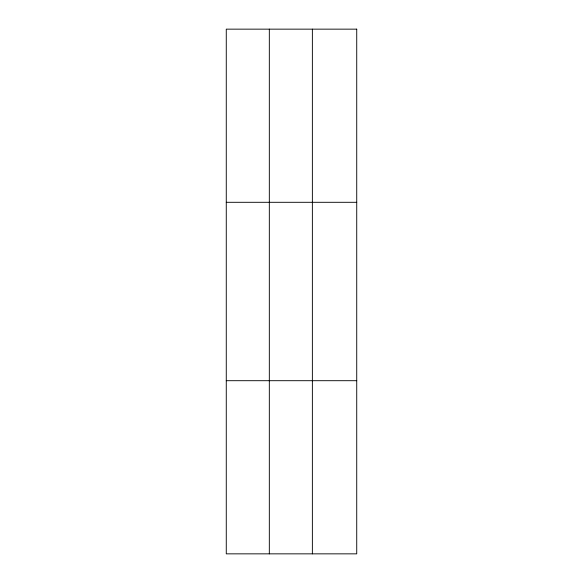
<?xml version="1.0" encoding="UTF-8"?>
<svg xmlns="http://www.w3.org/2000/svg" width="583" height="583" viewBox="0 0 583 583"><rect width="100%" height="100%" fill="white"/><g stroke="black" fill="none" stroke-linecap="round" stroke-linejoin="round"><path stroke-width="0.87" d="M269.324 29.15L269.324 553.85M312.371 29.15L312.371 553.85M226.27 202.301L356.73 202.301M226.27 380.699L356.73 380.699M356.73 29.15L356.73 553.85L226.27 553.85L226.27 29.15L356.73 29.15"/></g></svg>
